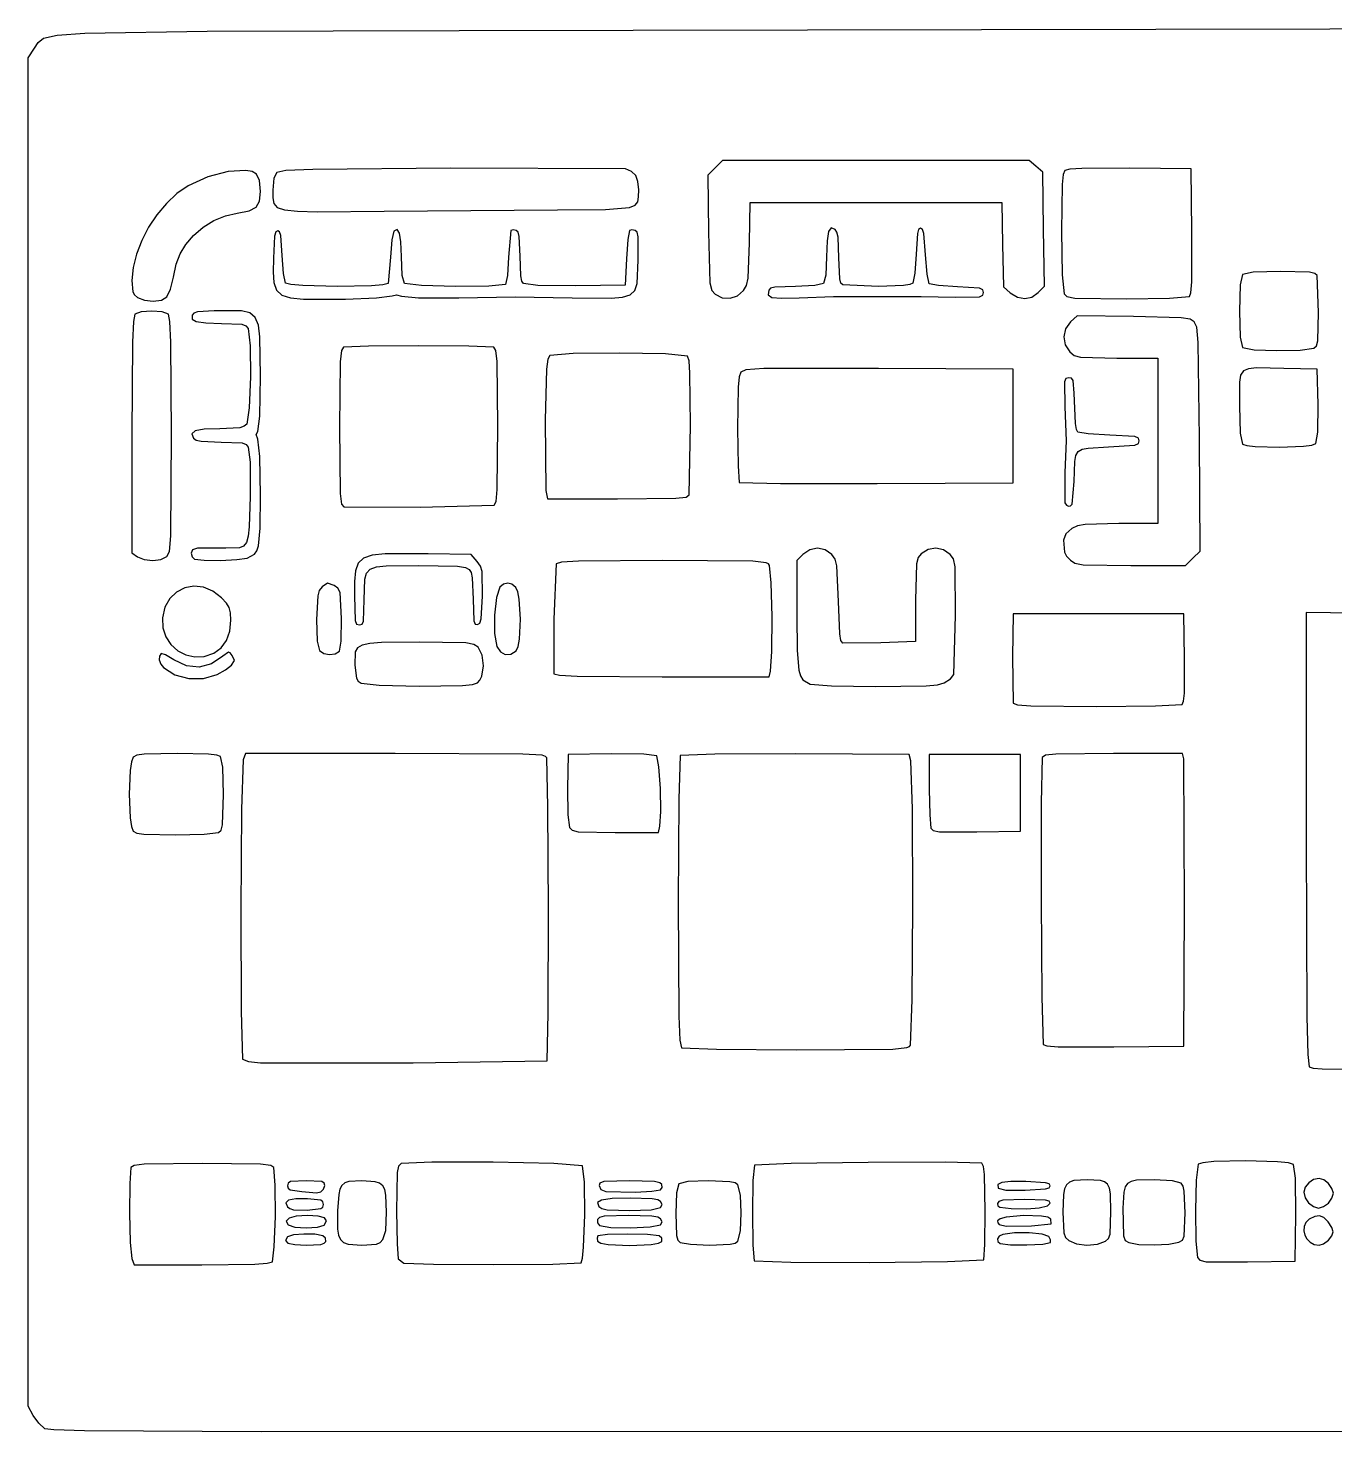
# Model space of a CAD drawing. Extents: x 4 to 194, y 6 to 101.
# Drawn here: x 4.3 to 92.7, y 6 to 100.9 of the extents above; entities that cross this region are included whole.
import ezdxf

# ---------------------------------------------------------------- set-up
doc = ezdxf.new("R2010")
doc.units = 0
doc.layers.get('0').update_dxf_attribs({"linetype": 'CONTINUOUS'})

msp = doc.modelspace()

# ---------------------------------------------------------------- linework, layer by layer
at = {"color": 1}
for points in [[(5.486581, 6.197069), (5.069591, 6.573087), (4.693001, 7.090937), (4.34518, 7.709802), (4.34518, 53.300051), (4.34518, 98.890299), (4.779355, 99.529244), (5.016628, 99.924638), (5.386886, 100.21551), (6.302127, 100.419196), (8.174352, 100.553034), (16.437751, 100.680502), (33.47308, 100.736608), (115.864166, 100.893583)], [(13.730768, 82.720487), (13.96013, 83.231363), (14.162713, 84.049071), (14.360387, 84.930713), (14.62687, 85.639875), (15.000734, 86.25641), (15.52055, 86.860173), (16.170576, 87.427152), (16.898787, 87.878598), (17.677972, 88.200554), (18.480919, 88.379054), (19.277986, 88.529848), (19.755977, 88.779784), (19.988669, 89.198252), (20.049838, 89.854633), (19.983786, 90.596572), (19.7873, 91.02027), (19.491591, 91.187374), (19.050766, 91.267576), (17.862933, 91.189315), (16.482132, 90.829538), (15.166691, 90.2323), (14.407085, 89.701239), (13.696844, 89.039005), (13.051898, 88.27247), (12.488172, 87.428512), (12.021595, 86.534001), (11.668093, 85.615813), (11.443593, 84.700826), (11.364024, 83.81591), (11.434519, 83.066031), (11.547683, 82.854365), (11.733531, 82.688192), (12.21703, 82.48977), (12.805561, 82.430537), (13.357386, 82.508202), (13.730768, 82.720464), (13.730768, 82.720487)], [(40.128104, 88.593991), (43.370679, 88.619194), (44.990533, 88.760505), (45.367681, 88.918039), (45.550039, 89.156607), (45.607903, 89.493541), (45.611572, 89.94618), (45.562287, 90.512244), (45.40608, 90.92504), (45.130417, 91.204651), (44.722772, 91.371171), (32.898101, 91.41318), (23.583718, 91.331267), (21.76686, 91.25419), (21.161458, 91.136974), (20.948743, 90.736871), (20.885265, 89.93519), (20.883967, 89.417739), (20.947869, 89.035836), (21.178733, 88.770188), (21.678309, 88.601504), (22.548346, 88.510485), (23.890595, 88.477843), (28.398724, 88.51051), (40.128119, 88.593977), (40.128119, 88.593989)], [(52.695434, 83.149809), (52.88546, 83.483122), (52.998168, 83.987476), (53.099179, 86.365901), (53.152172, 89.110924), (61.650478, 89.110924), (70.148785, 89.110924), (70.201552, 86.255902), (70.254322, 83.400877), (70.723079, 82.998044), (71.202126, 82.701039), (71.695199, 82.604863), (72.173848, 82.709269), (72.609613, 83.014018), (73.028411, 83.432816), (72.97791, 87.289044), (72.927406, 91.145263), (72.458647, 91.548192), (71.98989, 91.951115), (61.628036, 91.951115), (51.266182, 91.951115), (50.769064, 91.453997), (50.271947, 90.95688), (50.322451, 87.095154), (50.417407, 83.67676), (50.543134, 83.156088), (50.777723, 82.905958), (51.2608, 82.659315), (51.786995, 82.623538), (52.287968, 82.789933), (52.695361, 83.149812), (52.695434, 83.149809)], [(82.829258, 82.734626), (82.929359, 83.001041), (82.987218, 83.732304), (82.996333, 87.117645), (82.951663, 91.366249), (78.795608, 91.410978), (75.566224, 91.400197), (74.752004, 91.349), (74.410038, 91.265222), (74.297093, 90.997952), (74.226755, 90.323963), (74.180507, 87.15807), (74.227568, 84.219174), (74.353458, 82.918248), (74.543064, 82.738744), (75.087806, 82.642311), (78.571961, 82.59765), (81.491344, 82.638837), (82.829289, 82.734626), (82.829261, 82.734632)], [(58.768303, 82.736932), (64.699274, 82.73411), (66.996484, 82.708286), (68.639587, 82.731118), (68.873502, 82.827511), (68.917785, 83.012559), (68.872491, 83.196726), (68.650992, 83.303137), (67.165625, 83.394752), (65.878475, 83.478149), (65.244321, 83.611169), (65.100329, 84.255423), (64.991651, 85.567951), (64.875065, 87.002605), (64.785448, 87.279592), (64.657508, 87.356362), (64.530406, 87.283185), (64.446459, 87.015839), (64.358939, 85.61178), (64.271795, 84.315488), (64.129648, 83.648713), (63.930498, 83.547454), (63.504356, 83.479806), (61.810532, 83.430228), (59.408477, 83.531639), (59.275539, 83.652402), (59.194879, 83.942594), (59.144212, 85.348947), (59.090723, 86.760659), (59.00997, 87.099165), (58.880871, 87.283399), (58.611241, 87.391705), (58.436272, 87.150363), (58.341236, 86.511369), (58.311417, 85.42671), (58.257089, 84.195914), (58.10838, 83.630707), (57.521183, 83.481826), (56.204955, 83.430228), (54.808034, 83.379439), (54.520261, 83.298368), (54.400057, 83.164549), (54.358672, 82.853713), (54.610168, 82.684549), (55.267915, 82.629047), (56.445276, 82.659194), (58.768303, 82.736602), (58.768303, 82.736884)], [(28.94298, 82.78283), (29.24881, 82.85441), (29.573868, 82.76172), (30.719304, 82.645969), (33.458237, 82.655367), (37.254092, 82.721082), (41.109724, 82.655519), (43.739135, 82.626332), (44.526662, 82.69301), (45.042457, 82.859171), (45.346309, 83.158792), (45.498006, 83.62585), (45.584095, 85.198178), (45.582119, 86.786008), (45.507511, 87.08859), (45.368127, 87.209999), (45.141209, 87.249298), (44.977851, 87.197158), (44.869906, 86.590592), (44.77622, 85.296989), (44.692685, 83.514132), (41.372747, 83.468779), (38.792302, 83.480012), (37.822515, 83.614541), (37.715943, 83.792508), (37.644625, 84.138854), (37.592225, 85.461144), (37.541456, 86.81011), (37.4626, 87.095851), (37.334415, 87.215556), (37.120818, 87.253921), (36.969313, 87.20723), (36.814547, 85.404042), (36.73467, 84.15997), (36.609279, 83.550356), (35.488303, 83.436064), (33.218825, 83.419074), (30.93953, 83.486692), (29.789102, 83.626259), (29.624722, 84.155985), (29.57288, 85.446085), (29.543577, 86.432519), (29.451423, 87.032106), (29.290049, 87.265772), (29.053095, 87.154432), (28.926654, 86.576416), (28.84247, 85.406526), (28.669561, 83.622898), (28.330287, 83.528086), (27.546098, 83.462393), (25.232242, 83.416162), (22.906531, 83.47978), (22.107524, 83.551406), (21.747506, 83.648834), (21.605453, 84.290952), (21.518212, 85.528367), (21.430203, 86.863015), (21.346129, 87.119112), (21.219399, 87.189704), (21.091866, 87.113149), (21.008173, 86.831011), (20.92179, 85.335152), (20.908652, 84.393839), (20.960977, 83.686497), (21.135087, 83.181206), (21.487306, 82.846042), (22.073958, 82.649085), (22.951367, 82.558412), (25.80375, 82.568234), (27.898912, 82.654611), (28.943053, 82.782951), (28.943053, 82.782855)], [(91.23249, 79.259669), (91.407349, 79.415792), (91.504614, 79.758412), (91.555648, 81.668518), (91.45424, 84.168682), (91.314052, 84.304391), (90.938761, 84.384743), (88.981607, 84.432952), (87.139096, 84.384119), (86.409902, 84.232467), (86.25856, 83.524225), (86.209422, 81.759839), (86.25856, 79.995451), (86.409902, 79.287203), (87.204826, 79.140955), (88.741548, 79.084945), (90.318092, 79.123186), (91.23249, 79.259686), (91.23249, 79.259669)], [(13.729772, 65.162133), (13.898946, 65.504387), (13.990478, 66.565819), (14.035299, 73.398667), (13.991428, 79.660698), (13.929558, 81.05999), (13.834816, 81.559185), (13.406583, 81.705604), (12.698742, 81.754412), (11.990901, 81.705604), (11.562669, 81.559185), (11.467922, 81.059217), (11.406052, 79.657272), (11.362185, 73.382242), (11.362185, 65.405789), (11.733499, 65.14571), (12.19795, 64.953867), (12.770248, 64.893356), (13.32324, 64.963127), (13.729772, 65.162136), (13.729772, 65.162133)], [(19.1482, 65.059271), (19.649468, 65.330267), (19.807396, 65.551662), (19.916003, 65.889143), (20.02271, 67.088813), (20.044495, 69.282196), (20.00057, 71.937597), (19.867261, 73.100965), (19.768248, 73.405785), (19.867261, 73.624606), (20.003744, 74.656709), (20.049808, 77.356422), (20.016302, 80.015604), (19.913443, 80.813746), (19.698976, 81.334084), (19.332252, 81.633993), (18.772617, 81.770846), (16.912009, 81.784872), (15.78743, 81.710704), (15.537895, 81.624742), (15.425804, 81.492213), (15.424506, 81.219841), (15.713715, 81.046633), (16.355664, 80.954885), (17.412585, 80.926888), (18.800087, 80.869521), (19.071103, 80.767148), (19.216629, 80.586139), (19.355426, 79.417945), (19.377174, 77.309426), (19.295597, 75.222935), (19.124422, 74.120817), (18.951082, 73.969682), (18.64545, 73.876873), (17.29955, 73.808403), (16.253229, 73.765818), (15.635397, 73.653271), (15.408017, 73.456856), (15.533054, 73.16267), (15.71381, 73.037922), (16.04527, 72.958731), (17.391274, 72.904984), (18.808978, 72.849288), (19.078127, 72.741899), (19.226737, 72.547911), (19.355959, 71.553027), (19.356354, 69.230313), (19.29034, 67.166018), (19.220333, 66.535525), (19.09963, 66.117131), (18.908708, 65.869088), (18.628046, 65.749649), (17.719413, 65.729583), (15.790352, 65.725152), (15.455432, 65.611809), (15.371857, 65.400791), (15.433203, 65.149887), (15.580694, 64.99631), (16.239829, 64.914737), (17.340589, 64.903109), (18.453279, 64.953825), (19.148201, 65.059305), (19.148201, 65.059305)], [(83.052834, 65.044771), (83.546105, 65.53805), (83.499397, 73.141808), (83.414276, 79.628217), (83.31884, 80.682258), (83.154699, 81.043779), (82.878189, 81.203969), (82.274592, 81.300816), (79.053288, 81.392253), (75.249886, 81.442528), (74.798652, 81.024343), (74.457, 80.553444), (74.335433, 80.017772), (74.435187, 79.47816), (74.75749, 78.995441), (75.041826, 78.761626), (75.478486, 78.639522), (77.93181, 78.585361), (80.69605, 78.585361), (80.69605, 72.98853), (80.69605, 67.391697), (78.064703, 67.391132), (75.784553, 67.334939), (75.261635, 67.234787), (74.890386, 67.059448), (74.468701, 66.69806), (74.327612, 66.266494), (74.380568, 65.448605), (74.524705, 65.190316), (74.782986, 64.927476), (75.091543, 64.714427), (75.641904, 64.602356), (78.880452, 64.551573), (82.559521, 64.551573), (83.0528, 65.044853), (83.052834, 65.044771)], [(35.853575, 68.627638), (35.972526, 68.88093), (36.044143, 69.691991), (36.088497, 73.967853), (36.043818, 78.347496), (35.96391, 79.096951), (35.824227, 79.319322), (34.139106, 79.393773), (30.742268, 79.41858), (27.345429, 79.393773), (25.660308, 79.319322), (25.520585, 79.095083), (25.440679, 78.337042), (25.396038, 73.90181), (25.440425, 69.421815), (25.52454, 68.711489), (25.675387, 68.531688), (30.844498, 68.509478), (35.853575, 68.627627), (35.853575, 68.627627)], [(49.018514, 69.32672), (49.119925, 74.054791), (49.074397, 77.550616), (49.012319, 78.385621), (48.91944, 78.719075), (47.412833, 78.864039), (44.310974, 78.922713), (41.182727, 78.888852), (39.596954, 78.756219), (39.467295, 78.512683), (39.382781, 77.841988), (39.290997, 74.388265), (39.340332, 69.620516), (39.445025, 69.062472), (44.181061, 69.062472), (48.128046, 69.107458), (48.81068, 69.187406), (49.018514, 69.326737), (49.018514, 69.32672)], [(70.922528, 73.990995), (70.922528, 77.833595), (61.817229, 77.877249), (54.078137, 77.870504), (52.856931, 77.790607), (52.503097, 77.636479), (52.406546, 77.313459), (52.341861, 76.611801), (52.294261, 73.81985), (52.327383, 71.292087), (52.40704, 70.174848), (55.18959, 70.107877), (61.721172, 70.105337), (70.922528, 70.14848), (70.922528, 73.991083), (70.922528, 73.9911)], [(91.372805, 72.802636), (91.506383, 73.566993), (91.518575, 75.433983), (91.472093, 77.833705), (89.21665, 77.881829), (87.356255, 77.916026), (86.816688, 77.862074), (86.477014, 77.709959), (86.291842, 77.421581), (86.215778, 76.958844), (86.2094, 75.357905), (86.258185, 73.503803), (86.409879, 72.771507), (86.700147, 72.672687), (87.277941, 72.604426), (88.909688, 72.557157), (90.53226, 72.624848), (91.098586, 72.700286), (91.372802, 72.802648), (91.372813, 72.802636)], [(74.915239, 68.700836), (75.031317, 70.235258), (75.076712, 71.589662), (75.153305, 71.993525), (75.308863, 72.25821), (75.575664, 72.416003), (75.985984, 72.499185), (77.366294, 72.570867), (79.131261, 72.692028), (79.391041, 72.802724), (79.443068, 72.988536), (79.3939, 73.173922), (79.145109, 73.280007), (77.440947, 73.370086), (75.981618, 73.448914), (75.284507, 73.571816), (75.190423, 73.753423), (75.12712, 74.16185), (75.042786, 76.204628), (74.963544, 77.077075), (74.856026, 77.217041), (74.671475, 77.248813), (74.478963, 77.209017), (74.386098, 76.979099), (74.411498, 75.285746), (74.489507, 72.976923), (74.411385, 70.840743), (74.414771, 68.794141), (74.516157, 68.640101), (74.652377, 68.569667), (74.794945, 68.588153), (74.915372, 68.700847), (74.915247, 68.700847)], [(66.254931, 56.632045), (66.678589, 56.904503), (66.907861, 57.185012), (67.027709, 61.177443), (67.002846, 64.464378), (66.889133, 65.000075), (66.663284, 65.302426), (66.21982, 65.611956), (65.700063, 65.725705), (65.173577, 65.641702), (64.709934, 65.357967), (64.491652, 65.096742), (64.376274, 64.662633), (64.323261, 62.209312), (64.323261, 59.423926), (61.975074, 59.323497), (59.396562, 59.311446), (59.282335, 59.481513), (59.203073, 59.948134), (59.1134, 62.129875), (59.011413, 64.539023), (58.884176, 64.991089), (58.655539, 65.290567), (58.203442, 65.615139), (57.693198, 65.727136), (57.178741, 65.625985), (56.714, 65.311112), (56.303914, 64.901041), (56.303914, 61.171553), (56.326097, 58.806102), (56.437645, 57.477575), (56.548031, 57.092756), (56.706078, 56.835889), (57.198914, 56.530962), (58.646734, 56.425809), (61.624898, 56.375883), (65.037035, 56.417181), (65.810993, 56.496866), (66.254943, 56.632026), (66.254943, 56.632045)], [(27.066735, 62.241136), (27.09864, 63.625179), (27.213029, 64.037824), (27.459271, 64.305696), (27.88704, 64.459893), (28.546007, 64.531524), (30.756227, 64.551506), (33.35896, 64.502743), (33.900987, 64.422807), (34.155261, 64.288963), (34.28291, 64.080144), (34.363532, 63.718027), (34.417801, 62.271881), (34.465195, 60.810825), (34.553347, 60.595128), (34.710172, 60.573341), (34.864669, 60.665974), (34.959854, 60.943678), (35.049637, 62.491379), (35.031152, 64.153725), (34.914639, 64.52157), (34.688294, 64.828357), (34.279862, 65.303303), (31.383342, 65.343331), (28.48354, 65.341638), (27.596807, 65.249424), (27.005642, 65.050985), (26.650133, 64.712324), (26.470372, 64.199456), (26.406448, 63.478389), (26.398453, 62.515134), (26.447292, 60.830236), (26.547374, 60.588298), (26.732592, 60.541802), (26.916527, 60.584017), (27.016751, 60.795983), (27.066732, 62.241108), (27.066732, 62.24113)], [(54.527922, 57.409367), (54.617282, 58.754461), (54.629108, 61.101813), (54.573431, 63.391245), (54.460274, 64.562577), (54.380766, 64.665961), (54.216581, 64.744577), (53.329477, 64.841052), (47.1875, 64.885736), (41.548901, 64.84235), (40.385143, 64.778189), (40.022188, 64.6769), (39.880973, 60.930154), (39.881154, 57.2423), (40.256853, 57.141047), (41.446911, 57.076884), (47.193057, 57.033464), (54.42718, 57.033464), (54.527922, 57.409367)], [(16.891165, 58.628734), (17.385929, 58.990788), (17.747197, 59.49035), (17.968744, 60.11541), (18.044343, 60.853954), (18.026721, 61.355412), (17.944776, 61.707657), (17.756031, 62.013981), (17.41801, 62.37768), (16.826067, 62.833351), (16.193211, 63.087472), (15.553124, 63.151486), (14.939486, 63.036836), (14.38598, 62.754966), (13.926287, 62.317316), (13.594089, 61.735329), (13.423068, 61.020451), (13.448784, 60.342875), (13.649869, 59.732886), (13.996895, 59.210777), (14.460435, 58.796842), (15.01106, 58.511374), (15.619343, 58.374672), (16.255854, 58.407025), (16.891166, 58.628734), (16.891166, 58.628734)], [(25.381036, 58.769622), (25.513809, 59.43894), (25.526794, 60.977235), (25.427041, 62.731302), (25.286222, 63.027661), (25.023655, 63.207865), (24.583167, 63.371639), (24.214204, 63.109883), (24.025619, 62.864618), (23.916556, 62.508829), (23.843693, 60.912247), (23.882521, 59.439304), (24.047088, 58.802619), (24.333505, 58.615085), (24.718163, 58.545419), (25.10077, 58.596103), (25.381036, 58.76961), (25.381036, 58.769622)], [(37.329581, 58.79963), (37.457504, 59.077907), (37.547916, 59.571776), (37.617126, 60.92158), (37.539071, 62.279651), (37.445402, 62.783846), (37.315611, 63.076587), (37.043534, 63.29411), (36.760118, 63.368927), (36.480436, 63.300855), (36.21957, 63.08971), (35.989993, 62.38821), (35.86419, 61.199058), (35.864325, 59.951955), (36.01256, 59.076606), (36.261801, 58.712407), (36.59521, 58.538355), (36.966544, 58.564178), (37.329572, 58.799597), (37.329581, 58.79963)], [(82.328964, 55.168932), (82.42845, 55.380232), (82.486449, 55.915974), (82.496045, 58.298932), (82.450297, 61.293868), (76.686399, 61.293868), (70.922501, 61.293868), (70.87664, 58.376015), (70.913159, 55.243458), (71.20667, 55.138726), (72.117435, 55.07325), (76.55586, 55.031312), (80.545339, 55.072688), (82.328975, 55.168932), (82.328975, 55.168932)], [(97.523383, 45.308031), (97.511897, 55.909517), (97.43249, 60.678437), (97.304743, 61.293865), (94.012479, 61.339159), (90.720213, 61.384453), (90.720213, 46.127458), (90.763097, 34.035455), (90.825821, 31.491029), (90.924172, 30.666509), (91.18798, 30.573928), (91.797385, 30.518604), (94.307334, 30.507795), (97.486533, 30.553033), (97.523391, 45.308014), (97.523386, 45.308037)], [(34.710156, 56.631994), (34.881882, 56.81083), (35.006969, 57.07825), (35.115356, 57.771371), (35.031584, 58.496411), (34.751922, 59.038424), (34.479202, 59.222967), (33.928894, 59.323124), (30.779426, 59.372561), (28.221854, 59.348572), (27.43863, 59.291109), (26.917597, 59.178915), (26.607617, 58.993681), (26.457553, 58.717089), (26.432618, 57.816586), (26.5414, 56.943517), (26.663045, 56.73831), (26.858708, 56.604303), (28.065465, 56.462571), (30.784845, 56.403493), (33.697686, 56.441105), (34.368731, 56.513162), (34.710155, 56.632), (34.710155, 56.632)], [(17.126086, 57.180736), (17.683547, 57.493712), (18.085394, 57.815253), (18.285715, 58.142002), (18.140624, 58.465361), (17.998967, 58.643127), (17.884666, 58.698891), (17.515454, 58.432804), (16.733325, 57.904752), (15.90157, 57.687218), (15.045977, 57.782081), (14.192331, 58.19121), (13.639017, 58.512856), (13.331842, 58.599024), (13.216353, 58.429276), (13.212318, 58.175361), (13.309406, 57.896432), (13.497288, 57.651644), (14.270107, 57.172315), (15.208605, 56.924179), (16.198643, 56.921921), (17.126083, 57.180615), (17.126085, 57.180603)], [(17.220599, 46.514116), (17.396098, 46.67312), (17.493293, 47.032206), (17.543755, 49.070279), (17.494961, 50.922255), (17.343271, 51.653981), (17.094694, 51.744143), (16.542343, 51.806522), (14.431486, 51.854466), (12.185207, 51.8046), (11.698609, 51.724528), (11.457646, 51.591929), (11.33122, 51.282771), (11.240914, 50.704151), (11.168671, 49.097815), (11.240914, 47.49148), (11.33122, 46.912862), (11.457646, 46.603705), (11.694692, 46.471526), (12.165307, 46.391406), (14.308814, 46.341165), (16.245471, 46.390937), (17.220599, 46.514116), (17.220599, 46.514116)], [(39.42386, 31.076202), (39.496002, 34.287775), (39.51127, 41.245033), (39.475199, 48.239335), (39.393316, 51.562047), (39.309899, 51.653253), (39.079182, 51.723286), (37.78689, 51.810947), (29.156164, 51.854418), (19.039073, 51.854418), (18.876138, 51.425864), (18.762732, 48.091704), (18.716194, 41.22979), (18.741941, 34.406571), (18.845393, 31.188493), (19.249832, 31.031947), (20.054091, 30.937888), (30.370594, 30.939299), (39.423854, 31.076117), (39.423854, 31.076117)], [(47.048293, 46.933146), (47.112033, 47.919365), (47.080571, 49.478567), (46.982019, 50.954443), (46.844492, 51.690676), (45.950333, 51.805193), (43.761265, 51.816764), (40.849971, 51.770903), (40.803477, 49.471548), (40.817983, 47.7076), (40.934651, 46.840196), (41.103282, 46.656785), (41.516876, 46.557282), (44.026983, 46.508212), (46.941641, 46.508212), (47.048287, 46.933117), (47.048287, 46.93314)], [(63.987271, 32.136796), (64.098207, 35.194183), (64.140653, 41.622014), (64.111262, 48.111342), (64.006688, 51.353223), (63.890531, 51.770897), (56.222889, 51.814382), (50.766452, 51.803912), (48.415107, 51.717701), (48.318141, 48.754114), (48.281821, 41.825697), (48.330412, 34.095655), (48.394874, 32.471444), (48.494535, 31.946609), (50.860365, 31.857032), (56.259369, 31.820301), (62.777415, 31.865431), (63.729565, 31.959927), (63.905678, 32.036455), (63.987251, 32.136802), (63.987271, 32.13679)], [(71.423711, 49.181348), (71.423711, 51.770926), (68.33292, 51.770926), (65.242135, 51.770926), (65.242135, 49.43195), (65.277839, 47.693029), (65.363677, 46.796731), (65.512247, 46.637625), (65.934212, 46.554392), (68.454468, 46.546123), (71.423711, 46.591758), (71.423711, 49.181336), (71.423711, 49.181342)], [(82.496474, 41.579644), (82.451519, 51.478518), (82.360386, 51.854427), (77.693926, 51.854427), (73.79637, 51.808935), (73.108809, 51.728079), (72.877883, 51.587151), (72.806357, 48.511013), (72.798765, 41.957754), (72.844993, 35.36725), (72.934932, 32.179366), (73.186307, 32.078616), (73.964972, 32.020806), (77.726331, 32.012311), (82.450285, 32.056699), (82.496485, 41.579667), (82.496474, 41.579655)], [(20.851661, 17.471296), (20.984564, 18.484863), (21.055628, 20.547535), (21.049478, 22.668365), (20.950736, 23.856396), (20.743194, 23.995715), (20.061901, 24.075666), (16.123591, 24.120666), (12.185281, 24.075657), (11.503988, 23.995707), (11.296446, 23.856396), (11.210858, 22.775849), (11.198593, 20.788251), (11.250635, 18.795469), (11.357972, 17.699366), (11.520907, 17.270811), (16.086044, 17.270811), (19.662011, 17.316255), (20.513365, 17.378321), (20.851663, 17.471296), (20.851663, 17.471296)], [(41.713302, 17.402239), (41.803492, 17.72071), (41.876534, 18.460889), (41.961824, 20.649767), (41.950451, 22.855701), (41.823691, 23.965517), (39.866734, 24.126011), (35.767732, 24.221755), (31.631681, 24.226948), (29.563568, 24.115784), (29.384662, 23.944599), (29.287501, 23.513166), (29.241118, 20.898702), (29.278984, 18.695494), (29.366419, 17.671773), (29.739768, 17.397825), (31.741737, 17.320632), (35.787618, 17.296163), (39.802957, 17.323652), (41.713302, 17.402346), (41.713302, 17.402248)], [(68.924447, 17.616037), (69.00221, 18.652862), (69.034553, 20.895479), (68.987718, 23.384077), (68.91843, 23.929805), (68.809009, 24.147522), (66.345305, 24.212696), (61.127581, 24.19644), (55.905129, 24.122503), (53.427255, 24.014641), (53.335219, 22.985289), (53.299058, 20.804366), (53.322172, 18.612239), (53.407953, 17.549274), (55.898161, 17.448885), (61.194047, 17.434633), (66.476002, 17.494393), (68.92443, 17.616031), (68.924449, 17.616031)], [(90.0139, 20.674098), (90.002555, 23.124777), (89.868155, 24.057256), (89.523643, 24.162587), (88.778046, 24.239501), (86.622184, 24.306264), (84.477747, 24.253929), (83.746436, 24.181968), (83.421926, 24.078875), (83.290116, 23.005874), (83.230889, 20.950021), (83.253016, 18.883708), (83.365227, 17.779325), (83.535201, 17.583417), (83.965965, 17.484696), (86.760101, 17.476032), (89.968397, 17.521385), (90.013917, 20.674064), (90.013923, 20.674087)], [(24.129292, 22.217323), (24.315932, 22.381844), (24.393561, 22.635), (24.355, 22.803467), (24.186313, 22.898954), (23.140538, 22.951264), (22.089919, 22.898627), (21.92426, 22.800416), (21.887516, 22.625461), (21.92224, 22.454985), (22.060166, 22.347379), (22.848166, 22.239376), (23.83692, 22.147501), (24.129292, 22.217323), (24.129292, 22.217323)], [(28.310236, 18.978696), (28.510907, 19.606694), (28.570312, 20.845077), (28.525563, 21.992713), (28.447122, 22.364129), (28.311303, 22.625741), (28.103102, 22.796403), (27.807515, 22.894967), (26.894179, 22.951194), (26.032325, 22.901178), (25.753209, 22.809744), (25.554574, 22.648324), (25.420874, 22.397637), (25.336562, 22.038411), (25.253924, 20.917229), (25.256981, 19.681192), (25.326895, 19.274792), (25.46019, 18.984419), (25.670205, 18.79128), (25.970284, 18.676588), (26.893995, 18.607382), (27.894315, 18.671948), (28.134918, 18.784454), (28.310237, 18.978696), (28.310237, 18.978696)], [(47.084012, 22.347348), (47.185959, 22.499486), (47.1734, 22.70601), (47.037544, 22.827597), (46.687535, 22.902651), (45.00879, 22.951264), (43.247766, 22.902987), (42.989642, 22.806098), (42.938295, 22.628219), (43.049795, 22.364188), (43.397736, 22.22529), (45.394723, 22.192837), (46.50253, 22.254161), (47.084015, 22.347348), (47.084015, 22.347348)], [(52.315503, 18.885139), (52.489222, 19.58503), (52.544679, 20.785703), (52.483146, 21.986431), (52.30588, 22.686481), (52.119091, 22.816986), (51.77235, 22.898074), (50.302294, 22.951182), (48.922422, 22.900027), (48.31791, 22.750697), (48.168522, 22.143592), (48.117431, 20.754164), (48.169958, 19.250191), (48.258754, 18.940675), (48.409802, 18.787823), (49.113317, 18.666061), (50.39418, 18.61245), (51.801695, 18.662463), (52.130318, 18.74652), (52.315486, 18.885139), (52.315503, 18.885139)], [(73.428508, 22.617122), (73.358088, 22.743828), (73.102719, 22.827896), (71.772538, 22.915871), (70.769377, 22.918411), (70.1505, 22.849249), (69.87815, 22.699217), (69.914568, 22.459032), (70.42959, 22.330912), (71.729423, 22.319171), (73.09565, 22.406434), (73.356782, 22.490345), (73.428508, 22.617237), (73.428508, 22.617237)], [(77.150407, 18.867523), (77.353093, 19.054975), (77.464659, 19.352615), (77.521718, 20.851906), (77.486573, 22.068693), (77.41825, 22.453856), (77.294414, 22.719687), (77.098803, 22.888292), (76.815158, 22.981792), (75.918716, 23.031926), (75.015997, 22.975174), (74.724179, 22.872606), (74.519173, 22.694436), (74.386314, 22.421065), (74.310941, 22.032885), (74.274007, 20.833692), (74.34301, 19.433144), (74.459954, 19.131688), (74.668418, 18.918608), (75.186835, 18.691574), (75.892133, 18.604938), (76.606074, 18.66237), (77.150407, 18.86754), (77.150407, 18.867523)], [(82.108267, 18.801336), (82.350879, 18.944626), (82.477589, 19.206147), (82.533804, 20.785714), (82.481119, 22.251427), (82.402523, 22.602929), (82.277767, 22.788696), (81.678155, 22.95022), (80.446647, 23.017993), (79.263727, 22.992452), (78.892353, 22.917637), (78.637523, 22.774161), (78.476595, 22.54154), (78.386933, 22.199294), (78.330858, 21.104021), (78.365278, 19.226541), (78.490621, 18.92169), (78.732971, 18.779726), (79.421195, 18.658498), (80.439284, 18.623138), (81.448039, 18.671477), (82.108267, 18.801345), (82.108267, 18.801342)], [(92.223834, 21.447638), (92.45982, 21.781778), (92.557971, 22.115918), (92.463229, 22.447258), (92.224892, 22.772426), (91.911784, 23.019943), (91.592731, 23.118334), (91.22295, 23.034997), (90.888629, 22.818741), (90.64646, 22.520192), (90.553138, 22.189981), (90.645136, 21.813564), (90.882, 21.46666), (91.205037, 21.212296), (91.555554, 21.113501), (91.889694, 21.211652), (92.223834, 21.447638), (92.223834, 21.447638)], [(24.310023, 21.364103), (24.275372, 21.542332), (24.127126, 21.649224), (23.224071, 21.741327), (22.432004, 21.737206), (21.948805, 21.647824), (21.767916, 21.470546), (21.882784, 21.202737), (22.043261, 21.074385), (22.290764, 20.999178), (23.208598, 20.981173), (24.124477, 21.078042), (24.274863, 21.185719), (24.310023, 21.364114), (24.310023, 21.364114)], [(47.07764, 21.142948), (47.188197, 21.345036), (47.090622, 21.560626), (46.904211, 21.662358), (46.522633, 21.730458), (45.047993, 21.779232), (43.814366, 21.751038), (43.094352, 21.658712), (42.821096, 21.484282), (42.927745, 21.209781), (43.117145, 21.07962), (43.475307, 20.998986), (45.013723, 20.946445), (46.451259, 20.997), (47.077665, 21.142948), (47.07764, 21.142948)], [(73.428503, 21.447649), (73.358091, 21.574059), (73.094744, 21.650511), (71.67656, 21.698251), (70.222738, 21.648414), (69.959097, 21.562387), (69.869974, 21.414533), (69.880247, 21.268548), (70.00789, 21.174605), (70.786573, 21.080396), (71.845843, 21.063068), (72.682177, 21.124471), (73.231193, 21.255642), (73.428506, 21.447638), (73.428506, 21.447638)], [(24.347112, 19.964363), (24.51185, 20.243531), (24.376722, 20.446486), (23.94668, 20.570356), (23.226676, 20.612283), (22.466265, 20.567542), (21.98276, 20.43974), (21.795776, 20.238499), (21.924924, 19.973442), (22.374071, 19.831453), (23.136719, 19.781827), (23.899016, 19.825743), (24.347112, 19.964382), (24.347112, 19.964363)], [(47.077662, 19.973422), (47.18822, 20.175504), (47.090644, 20.391094), (46.898251, 20.493515), (46.496626, 20.562002), (44.91746, 20.612269), (43.277323, 20.562741), (42.953597, 20.481326), (42.825203, 20.344804), (42.821195, 20.112532), (42.955742, 19.929686), (43.718329, 19.807842), (45.063702, 19.77881), (46.38558, 19.836157), (47.077673, 19.97345), (47.077657, 19.973422)], [(73.490925, 20.042061), (73.452142, 20.360329), (73.256991, 20.488175), (72.838173, 20.570658), (71.632522, 20.609111), (70.441158, 20.494853), (70.040199, 20.386446), (69.870047, 20.247048), (69.875156, 20.108722), (69.963203, 20.010661), (70.452825, 19.896367), (72.164099, 19.904325), (73.490911, 20.042064), (73.490916, 20.042064)], [(92.223845, 18.941589), (92.461386, 19.235035), (92.538831, 19.5092), (92.455756, 19.807185), (92.211738, 20.172081), (91.918653, 20.464731), (91.619461, 20.590478), (91.294595, 20.552059), (90.924483, 20.352212), (90.702303, 20.128463), (90.58484, 19.860982), (90.563419, 19.572438), (90.629335, 19.285511), (90.773914, 19.022872), (90.988471, 18.807201), (91.264318, 18.661168), (91.592771, 18.607452), (91.900656, 18.705606), (92.223873, 18.941589), (92.223854, 18.941589)], [(24.456414, 18.8643), (24.4483, 19.083304), (24.265452, 19.240203), (23.72607, 19.338845), (22.976585, 19.353775), (22.274426, 19.293089), (21.877023, 19.164912), (21.741913, 18.918831), (21.903965, 18.744844), (22.366424, 18.641508), (23.132534, 18.607382), (24.121517, 18.661266), (24.350735, 18.740263), (24.456414, 18.864311), (24.456414, 18.864311)], [(47.177888, 18.864311), (47.16976, 19.083316), (46.986911, 19.240214), (46.20325, 19.327232), (44.834204, 19.356439), (43.50675, 19.327678), (42.847862, 19.240779), (42.793639, 19.081639), (42.828869, 18.864867), (43.051816, 18.739484), (43.549633, 18.649862), (45.003377, 18.57798), (46.457118, 18.649399), (46.954929, 18.738906), (47.177868, 18.864303), (47.177874, 18.864311)], [(73.433021, 18.781755), (73.449842, 18.976384), (73.3389, 19.199433), (72.871611, 19.357108), (71.989677, 19.441715), (71.000737, 19.43974), (70.212417, 19.337479), (69.967417, 19.214089), (69.849448, 19.038369), (69.871207, 18.857354), (70.045358, 18.718078), (70.731985, 18.633871), (71.852029, 18.622582), (72.915657, 18.674971), (73.433035, 18.781832), (73.433035, 18.781832)], [(99.1572, 6.017465), (20.094548, 5.978592), (8.15349, 6.0491), (6.088237, 6.112574), (5.486581, 6.197052), (5.486581, 6.197069)]]:
    msp.add_lwpolyline(points, dxfattribs=at)

doc.saveas('drawing.dxf')
